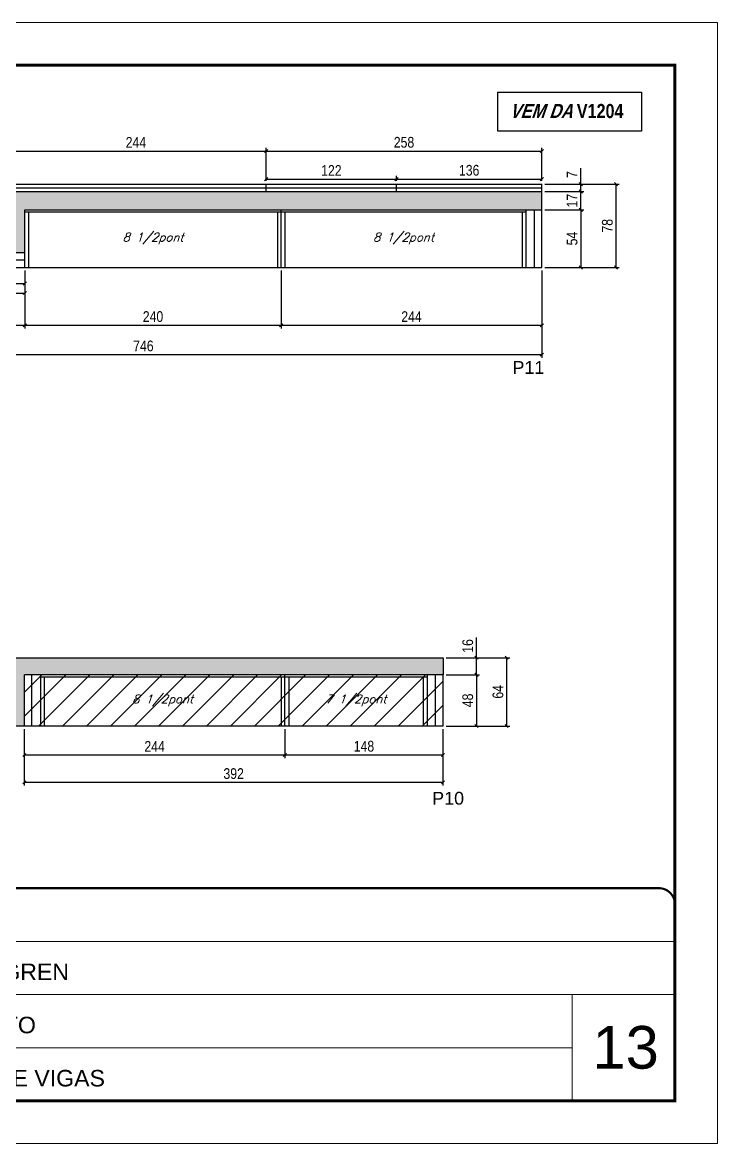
# Model space of a CAD drawing. Extents: x 3309 to 10384, y -2522 to 14608.
# Drawn here: x 4144 to 4794, y 10112 to 11162 of the extents above; entities that cross this region are included whole.
import ezdxf

# ---------------------------------------------------------------- set-up
doc = ezdxf.new("R2010")
doc.units = 0
doc.linetypes.add('CONTINUO', pattern=[0])
doc.linetypes.add('DASHED', pattern=[0.75, 0.5, -0.25])
for name, color, linetype in [('5', 5, 'Continuous'), ('COTA', 241, 'Continuous'), ('NOMENCLATURA', 7, 'Continuous'), ('Painéis', 200, 'Continuous'), ('SARR_2.2x7', 40, 'Continuous'), ('SARR_3.5x7', 81, 'Continuous'), ('texto', 7, 'Continuous')]:
    doc.layers.add(name, color=color, linetype=linetype)
for name, color, linetype, lineweight in [('CARIMBO', 255, 'Continuous', 9), ('Folhas', 255, 'Continuous', 9), ('Hachura', 251, 'Continuous', 9), ('SARRAFO DE PRESSAO', 251, 'DASHED', 9)]:
    doc.layers.add(name, color=color, linetype=linetype, lineweight=lineweight)
doc.styles.add('ARIAL', font='arial.ttf')
doc.styles.add('COTA TECNICA', font='techl___.ttf', dxfattribs={"height": 10})
doc.styles.add('Romans', font='romans.shx')
doc.styles.get("Standard").update_dxf_attribs({"font": 'arial.ttf'})
doc.styles.add('TECNICA', font='techb___.ttf', dxfattribs={"height": 10})
doc.dimstyles.new('PAINEL', dxfattribs={"dimtxt": 10, "dimasz": 3, "dimexe": 3, "dimexo": 3, "dimgap": 3, "dimtad": 1, "dimdec": 1, "dimzin": 12, "dimdsep": 46, "dimtxsty": 'COTA TECNICA', "dimblk1": 'OBLIQUE', "dimblk2": 'OBLIQUE', "dimsah": 1, "dimcen": 0.9, "dimclrd": 4, "dimclre": 4, "dimclrt": 240, "dimadec": 1, "dimazin": 3, "dimtfac": 1, "dimtdec": 1, "dimtmove": 0, "dimatfit": 3, "dimfxl": 1, "dimtolj": 1, "dimtzin": 12, "dimarcsym": 0})

# ---------------------------------------------------------------- blocks, each defined once
blk = doc.blocks.new('9999999999')
at = {"color": 30, "linetype": 'CONTINUO'}
for p, q in [((98564.6, 34379.6), (99584, 34379.6)), ((98564.6, 34329.8), (99488, 34329.8)), ((99584, 34329.8), (99488, 34329.8)), ((99488, 34329.8), (99488, 34230.2)), ((98564.6, 34280), (99488, 34280))]:
    blk.add_line(p, q, dxfattribs=at)
at = {"color": 30, "linetype": 'CONTINUO', "const_width": 2}
blk.add_lwpolyline([(99584, 34230.2), (99584, 34414.4, 0.414214), (99569, 34429.4), (98229, 34429.4, 0.414214), (98214, 34414.4), (98214, 34245.2, 0.414214), (98229, 34230.2), (99584, 34230.2)], format="xyb", dxfattribs=at)
at = {"layer": 'Folhas'}
blk.add_lwpolyline([(98139, 34190.2), (99624, 34190.2), (99624, 35240.2), (98139, 35240.2)], close=True, dxfattribs=at)
at = {"layer": 'Folhas', "color": 30, "const_width": 3}
blk.add_lwpolyline([(98214, 34230.2), (99584, 34230.2), (99584, 35200.2), (98214, 35200.2)], close=True, dxfattribs=at)
at = {"color": 7, "linetype": 'Continuous', "ltscale": 5, "style": 'ARIAL'}
for s, p in [('LEAF LOEFGREN', (98837.7, 34343.3)), ('5°PAVIMENTO', (98837.7, 34293.5)), ('LATERAIS DE VIGAS', (98837.7, 34243.7))]:
    blk.add_text(s, height=15.483, dxfattribs=at).set_placement(p)
blk = doc.blocks.new('_Oblique')
at = {"color": 0, "linetype": 'ByBlock', "lineweight": -2}
blk.add_line((-0.5, -0.5), (0.5, 0.5), dxfattribs=at)
blk = doc.blocks.new('*D284')
at = {"layer": 'COTA', "color": 4, "lineweight": -2, "transparency": 16777216}
for p, q in [((3883.8, 10929.7), (3883.8, 10848)), ((4629.8, 10929.7), (4629.8, 10848)), ((3883.8, 10851), (4629.8, 10851))]:
    blk.add_line(p, q, dxfattribs=at)
at = {"layer": 'Defpoints', "color": 0, "transparency": 16777216}
for p in [(3883.8, 10932.7), (4629.8, 10932.7), (4629.8, 10851)]:
    blk.add_point(p, dxfattribs=at)
at = {"layer": 'COTA', "color": 4, "lineweight": -2, "transparency": 16777216, "xscale": 3, "yscale": 3, "zscale": 3, "rotation": 180}
blk.add_blockref('_Oblique', (3883.8, 10851), dxfattribs=at)
at = {"layer": 'COTA', "color": 4, "lineweight": -2, "transparency": 16777216, "xscale": 3, "yscale": 3, "zscale": 3}
blk.add_blockref('_Oblique', (4629.8, 10851), dxfattribs=at)
at = {"layer": 'COTA', "color": 240, "transparency": 16777216, "insert": (4256.8, 10859.1), "char_height": 10, "attachment_point": 5, "style": 'COTA TECNICA'}
blk.add_mtext('\\A1;746', dxfattribs=at)
blk = doc.blocks.new('*D286')
at = {"layer": 'COTA', "color": 4, "lineweight": -2, "transparency": 16777216}
for p, q in [((3883.8, 10929.7), (3883.8, 10875.5)), ((4145.8, 10929.7), (4145.8, 10875.5)), ((3883.8, 10878.5), (4145.8, 10878.5))]:
    blk.add_line(p, q, dxfattribs=at)
at = {"layer": 'Defpoints', "color": 0, "transparency": 16777216}
for p in [(3883.8, 10932.7), (4145.8, 10932.7), (4145.8, 10878.5)]:
    blk.add_point(p, dxfattribs=at)
at = {"layer": 'COTA', "color": 4, "lineweight": -2, "transparency": 16777216, "xscale": 3, "yscale": 3, "zscale": 3, "rotation": 180}
blk.add_blockref('_Oblique', (3883.8, 10878.5), dxfattribs=at)
at = {"layer": 'COTA', "color": 4, "lineweight": -2, "transparency": 16777216, "xscale": 3, "yscale": 3, "zscale": 3}
blk.add_blockref('_Oblique', (4145.8, 10878.5), dxfattribs=at)
at = {"layer": 'COTA', "color": 240, "transparency": 16777216, "insert": (4014.8, 10886.6), "char_height": 10, "attachment_point": 5, "style": 'COTA TECNICA'}
blk.add_mtext('\\A1;262', dxfattribs=at)
blk = doc.blocks.new('*D288')
at = {"layer": 'COTA', "color": 4, "lineweight": -2, "transparency": 16777216}
for p, q in [((4023.8, 10929.7), (4023.8, 10905.7)), ((4145.8, 10929.7), (4145.8, 10905.7)), ((4023.8, 10908.7), (4145.8, 10908.7))]:
    blk.add_line(p, q, dxfattribs=at)
at = {"layer": 'Defpoints', "color": 0, "transparency": 16777216}
for p in [(4023.8, 10932.7), (4145.8, 10932.7), (4145.8, 10908.7)]:
    blk.add_point(p, dxfattribs=at)
at = {"layer": 'COTA', "color": 4, "lineweight": -2, "transparency": 16777216, "xscale": 3, "yscale": 3, "zscale": 3, "rotation": 180}
blk.add_blockref('_Oblique', (4023.8, 10908.7), dxfattribs=at)
at = {"layer": 'COTA', "color": 4, "lineweight": -2, "transparency": 16777216, "xscale": 3, "yscale": 3, "zscale": 3}
blk.add_blockref('_Oblique', (4145.8, 10908.7), dxfattribs=at)
at = {"layer": 'COTA', "color": 240, "transparency": 16777216, "insert": (4084.8, 10916.8), "char_height": 10, "attachment_point": 5, "style": 'COTA TECNICA'}
blk.add_mtext('\\A1;122', dxfattribs=at)
blk = doc.blocks.new('*D289')
at = {"layer": 'COTA', "color": 4, "lineweight": -2, "transparency": 16777216}
for p, q in [((4145.8, 10929.7), (4145.8, 10875.5)), ((4385.8, 10929.7), (4385.8, 10875.5)), ((4145.8, 10878.5), (4385.8, 10878.5))]:
    blk.add_line(p, q, dxfattribs=at)
at = {"layer": 'Defpoints', "color": 0, "transparency": 16777216}
for p in [(4145.8, 10932.7), (4385.8, 10932.7), (4385.8, 10878.5)]:
    blk.add_point(p, dxfattribs=at)
at = {"layer": 'COTA', "color": 4, "lineweight": -2, "transparency": 16777216, "xscale": 3, "yscale": 3, "zscale": 3, "rotation": 180}
blk.add_blockref('_Oblique', (4145.8, 10878.5), dxfattribs=at)
at = {"layer": 'COTA', "color": 4, "lineweight": -2, "transparency": 16777216, "xscale": 3, "yscale": 3, "zscale": 3}
blk.add_blockref('_Oblique', (4385.8, 10878.5), dxfattribs=at)
at = {"layer": 'COTA', "color": 240, "transparency": 16777216, "insert": (4265.8, 10886.6), "char_height": 10, "attachment_point": 5, "style": 'COTA TECNICA'}
blk.add_mtext('\\A1;240', dxfattribs=at)
blk = doc.blocks.new('*D290')
at = {"layer": 'COTA', "color": 4, "lineweight": -2, "transparency": 16777216}
for p, q in [((4385.8, 10929.7), (4385.8, 10875.5)), ((4629.8, 10929.7), (4629.8, 10875.5)), ((4385.8, 10878.5), (4629.8, 10878.5))]:
    blk.add_line(p, q, dxfattribs=at)
at = {"layer": 'Defpoints', "color": 0, "transparency": 16777216}
for p in [(4385.8, 10932.7), (4629.8, 10932.7), (4629.8, 10878.5)]:
    blk.add_point(p, dxfattribs=at)
at = {"layer": 'COTA', "color": 4, "lineweight": -2, "transparency": 16777216, "xscale": 3, "yscale": 3, "zscale": 3, "rotation": 180}
blk.add_blockref('_Oblique', (4385.8, 10878.5), dxfattribs=at)
at = {"layer": 'COTA', "color": 4, "lineweight": -2, "transparency": 16777216, "xscale": 3, "yscale": 3, "zscale": 3}
blk.add_blockref('_Oblique', (4629.8, 10878.5), dxfattribs=at)
at = {"layer": 'COTA', "color": 240, "transparency": 16777216, "insert": (4507.8, 10886.6), "char_height": 10, "attachment_point": 5, "style": 'COTA TECNICA'}
blk.add_mtext('\\A1;244', dxfattribs=at)
blk = doc.blocks.new('*D291')
at = {"layer": 'COTA', "color": 4, "lineweight": -2, "transparency": 16777216}
for p, q in [((4112.8, 10929.7), (4112.8, 10914.6)), ((4145.8, 10929.7), (4145.8, 10914.6)), ((4112.8, 10917.6), (4145.8, 10917.6))]:
    blk.add_line(p, q, dxfattribs=at)
at = {"layer": 'Defpoints', "color": 0, "transparency": 16777216}
for p in [(4112.8, 10932.7), (4145.8, 10932.7), (4145.8, 10917.6)]:
    blk.add_point(p, dxfattribs=at)
at = {"layer": 'COTA', "color": 4, "lineweight": -2, "transparency": 16777216, "xscale": 3, "yscale": 3, "zscale": 3, "rotation": 180}
blk.add_blockref('_Oblique', (4112.8, 10917.6), dxfattribs=at)
at = {"layer": 'COTA', "color": 4, "lineweight": -2, "transparency": 16777216, "xscale": 3, "yscale": 3, "zscale": 3}
blk.add_blockref('_Oblique', (4145.8, 10917.6), dxfattribs=at)
at = {"layer": 'COTA', "color": 240, "transparency": 16777216, "insert": (4129.3, 10925.8), "char_height": 10, "attachment_point": 5, "style": 'COTA TECNICA'}
blk.add_mtext('\\A1;33', dxfattribs=at)
blk = doc.blocks.new('*D292')
at = {"layer": 'COTA', "color": 4, "lineweight": -2, "transparency": 16777216}
for p, q in [((4632.8, 10986.7), (4669.3, 10986.7)), ((4666.3, 10986.7), (4666.3, 10932.7)), ((4632.8, 10932.7), (4669.3, 10932.7))]:
    blk.add_line(p, q, dxfattribs=at)
at = {"layer": 'Defpoints', "color": 0, "transparency": 16777216}
for p in [(4629.8, 10986.7), (4629.8, 10932.7), (4666.3, 10932.7)]:
    blk.add_point(p, dxfattribs=at)
at = {"layer": 'COTA', "color": 4, "lineweight": -2, "transparency": 16777216, "xscale": 3, "yscale": 3, "zscale": 3}
for p, rotation in [((4666.3, 10986.7), 90), ((4666.3, 10932.7), 270)]:
    blk.add_blockref('_Oblique', p, dxfattribs=dict(at, rotation=rotation))
at = {"layer": 'COTA', "color": 240, "transparency": 16777216, "insert": (4658.2, 10959.7), "char_height": 10, "attachment_point": 5, "rotation": 90, "style": 'COTA TECNICA'}
blk.add_mtext('\\A1;54', dxfattribs=at)
blk = doc.blocks.new('*D293')
at = {"layer": 'COTA', "color": 4, "lineweight": -2, "transparency": 16777216}
for p, q in [((4632.8, 11003.7), (4669.3, 11003.7)), ((4666.3, 10986.7), (4666.3, 11003.7)), ((4632.8, 10986.7), (4669.3, 10986.7))]:
    blk.add_line(p, q, dxfattribs=at)
at = {"layer": 'Defpoints', "color": 0, "transparency": 16777216}
for p in [(4629.8, 11003.7), (4666.3, 11003.7), (4629.8, 10986.7)]:
    blk.add_point(p, dxfattribs=at)
at = {"layer": 'COTA', "color": 4, "lineweight": -2, "transparency": 16777216, "xscale": 3, "yscale": 3, "zscale": 3}
for p, rotation in [((4666.3, 11003.7), 90), ((4666.3, 10986.7), 270)]:
    blk.add_blockref('_Oblique', p, dxfattribs=dict(at, rotation=rotation))
at = {"layer": 'COTA', "color": 240, "transparency": 16777216, "insert": (4658.2, 10995.2), "char_height": 10, "attachment_point": 5, "rotation": 90, "style": 'COTA TECNICA'}
blk.add_mtext('\\A1;17', dxfattribs=at)
blk = doc.blocks.new('*D294')
at = {"layer": 'COTA', "color": 4, "lineweight": -2, "transparency": 16777216}
for p, q in [((4666.3, 11010.7), (4666.3, 11025.5)), ((4632.8, 11010.7), (4669.3, 11010.7)), ((4666.3, 11003.7), (4666.3, 11010.7)), ((4632.8, 11003.7), (4669.3, 11003.7))]:
    blk.add_line(p, q, dxfattribs=at)
at = {"layer": 'Defpoints', "color": 0, "transparency": 16777216}
for p in [(4629.8, 11010.7), (4666.3, 11010.7), (4629.8, 11003.7)]:
    blk.add_point(p, dxfattribs=at)
at = {"layer": 'COTA', "color": 4, "lineweight": -2, "transparency": 16777216, "xscale": 3, "yscale": 3, "zscale": 3}
for p, rotation in [((4666.3, 11010.7), 90), ((4666.3, 11003.7), 270)]:
    blk.add_blockref('_Oblique', p, dxfattribs=dict(at, rotation=rotation))
at = {"layer": 'COTA', "color": 240, "transparency": 16777216, "insert": (4658.2, 11019.6), "char_height": 10, "attachment_point": 5, "rotation": 90, "style": 'COTA TECNICA'}
blk.add_mtext('\\A1;7', dxfattribs=at)
blk = doc.blocks.new('*D295')
at = {"layer": 'COTA', "color": 4, "lineweight": -2, "transparency": 16777216}
for p, q in [((4632.8, 11010.7), (4702.3, 11010.7)), ((4699.3, 10932.7), (4699.3, 11010.7)), ((4632.8, 10932.7), (4702.3, 10932.7))]:
    blk.add_line(p, q, dxfattribs=at)
at = {"layer": 'Defpoints', "color": 0, "transparency": 16777216}
for p in [(4629.8, 11010.7), (4699.3, 11010.7), (4629.8, 10932.7)]:
    blk.add_point(p, dxfattribs=at)
at = {"layer": 'COTA', "color": 4, "lineweight": -2, "transparency": 16777216, "xscale": 3, "yscale": 3, "zscale": 3}
for p, rotation in [((4699.3, 11010.7), 90), ((4699.3, 10932.7), 270)]:
    blk.add_blockref('_Oblique', p, dxfattribs=dict(at, rotation=rotation))
at = {"layer": 'COTA', "color": 240, "transparency": 16777216, "insert": (4691.2, 10971.7), "char_height": 10, "attachment_point": 5, "rotation": 90, "style": 'COTA TECNICA'}
blk.add_mtext('\\A1;78', dxfattribs=at)
blk = doc.blocks.new('*D297')
at = {"layer": 'COTA', "color": 4, "lineweight": -2, "transparency": 16777216}
for p, q in [((4127.8, 11013.7), (4127.8, 11044.7)), ((4127.8, 11041.7), (4371.8, 11041.7)), ((4371.8, 11013.7), (4371.8, 11044.7))]:
    blk.add_line(p, q, dxfattribs=at)
at = {"layer": 'Defpoints', "color": 0, "transparency": 16777216}
for p in [(4371.8, 11041.7), (4127.8, 11010.7), (4371.8, 11010.7)]:
    blk.add_point(p, dxfattribs=at)
at = {"layer": 'COTA', "color": 4, "lineweight": -2, "transparency": 16777216, "xscale": 3, "yscale": 3, "zscale": 3, "rotation": 180}
blk.add_blockref('_Oblique', (4127.8, 11041.7), dxfattribs=at)
at = {"layer": 'COTA', "color": 4, "lineweight": -2, "transparency": 16777216, "xscale": 3, "yscale": 3, "zscale": 3}
blk.add_blockref('_Oblique', (4371.8, 11041.7), dxfattribs=at)
at = {"layer": 'COTA', "color": 240, "transparency": 16777216, "insert": (4249.8, 11049.8), "char_height": 10, "attachment_point": 5, "style": 'COTA TECNICA'}
blk.add_mtext('\\A1;244', dxfattribs=at)
blk = doc.blocks.new('*D298')
at = {"layer": 'COTA', "color": 4, "lineweight": -2, "transparency": 16777216}
for p, q in [((4371.8, 11013.7), (4371.8, 11044.7)), ((4371.8, 11041.7), (4629.8, 11041.7)), ((4629.8, 11013.7), (4629.8, 11044.7))]:
    blk.add_line(p, q, dxfattribs=at)
at = {"layer": 'Defpoints', "color": 0, "transparency": 16777216}
for p in [(4629.8, 11041.7), (4371.8, 11010.7), (4629.8, 11010.7)]:
    blk.add_point(p, dxfattribs=at)
at = {"layer": 'COTA', "color": 4, "lineweight": -2, "transparency": 16777216, "xscale": 3, "yscale": 3, "zscale": 3, "rotation": 180}
blk.add_blockref('_Oblique', (4371.8, 11041.7), dxfattribs=at)
at = {"layer": 'COTA', "color": 4, "lineweight": -2, "transparency": 16777216, "xscale": 3, "yscale": 3, "zscale": 3}
blk.add_blockref('_Oblique', (4629.8, 11041.7), dxfattribs=at)
at = {"layer": 'COTA', "color": 240, "transparency": 16777216, "insert": (4500.8, 11049.8), "char_height": 10, "attachment_point": 5, "style": 'COTA TECNICA'}
blk.add_mtext('\\A1;258', dxfattribs=at)
blk = doc.blocks.new('*D299')
at = {"layer": 'COTA', "color": 4, "lineweight": -2, "transparency": 16777216}
for p, q in [((4371.8, 11013.7), (4371.8, 11018.4)), ((4371.8, 11015.4), (4493.8, 11015.4)), ((4493.8, 11013.7), (4493.8, 11018.4))]:
    blk.add_line(p, q, dxfattribs=at)
at = {"layer": 'Defpoints', "color": 0, "transparency": 16777216}
for p in [(4493.8, 11015.4), (4371.8, 11010.7), (4493.8, 11010.7)]:
    blk.add_point(p, dxfattribs=at)
at = {"layer": 'COTA', "color": 4, "lineweight": -2, "transparency": 16777216, "xscale": 3, "yscale": 3, "zscale": 3, "rotation": 180}
blk.add_blockref('_Oblique', (4371.8, 11015.4), dxfattribs=at)
at = {"layer": 'COTA', "color": 4, "lineweight": -2, "transparency": 16777216, "xscale": 3, "yscale": 3, "zscale": 3}
blk.add_blockref('_Oblique', (4493.8, 11015.4), dxfattribs=at)
at = {"layer": 'COTA', "color": 240, "transparency": 16777216, "insert": (4432.8, 11023.5), "char_height": 10, "attachment_point": 5, "style": 'COTA TECNICA'}
blk.add_mtext('\\A1;122', dxfattribs=at)
blk = doc.blocks.new('*D300')
at = {"layer": 'COTA', "color": 4, "lineweight": -2, "transparency": 16777216}
for p, q in [((4493.8, 11013.7), (4493.8, 11018.4)), ((4493.8, 11015.4), (4629.8, 11015.4)), ((4629.8, 11013.7), (4629.8, 11018.4))]:
    blk.add_line(p, q, dxfattribs=at)
at = {"layer": 'Defpoints', "color": 0, "transparency": 16777216}
for p in [(4629.8, 11015.4), (4493.8, 11010.7), (4629.8, 11010.7)]:
    blk.add_point(p, dxfattribs=at)
at = {"layer": 'COTA', "color": 4, "lineweight": -2, "transparency": 16777216, "xscale": 3, "yscale": 3, "zscale": 3, "rotation": 180}
blk.add_blockref('_Oblique', (4493.8, 11015.4), dxfattribs=at)
at = {"layer": 'COTA', "color": 4, "lineweight": -2, "transparency": 16777216, "xscale": 3, "yscale": 3, "zscale": 3}
blk.add_blockref('_Oblique', (4629.8, 11015.4), dxfattribs=at)
at = {"layer": 'COTA', "color": 240, "transparency": 16777216, "insert": (4561.8, 11023.6), "char_height": 10, "attachment_point": 5, "style": 'COTA TECNICA'}
blk.add_mtext('\\A1;136', dxfattribs=at)
blk = doc.blocks.new('*D315')
at = {"layer": 'COTA', "color": 4, "linetype": 'ByBlock', "lineweight": -2, "transparency": 16777216}
for p, q in [((4145.3, 10500.2), (4145.3, 10447.4)), ((4537.3, 10500.2), (4537.3, 10447.4)), ((4537.3, 10450.4), (4145.3, 10450.4))]:
    blk.add_line(p, q, dxfattribs=at)
at = {"layer": 'Defpoints', "color": 0, "linetype": 'ByBlock', "transparency": 16777216}
for p in [(4145.3, 10503.2), (4537.3, 10503.2), (4145.3, 10450.4)]:
    blk.add_point(p, dxfattribs=at)
at = {"layer": 'COTA', "color": 4, "linetype": 'ByBlock', "lineweight": -2, "transparency": 16777216, "xscale": 3, "yscale": 3, "zscale": 3, "rotation": 180}
blk.add_blockref('_Oblique', (4145.3, 10450.4), dxfattribs=at)
at = {"layer": 'COTA', "color": 4, "linetype": 'ByBlock', "lineweight": -2, "transparency": 16777216, "xscale": 3, "yscale": 3, "zscale": 3}
blk.add_blockref('_Oblique', (4537.3, 10450.4), dxfattribs=at)
at = {"layer": 'COTA', "color": 240, "linetype": 'ByBlock', "transparency": 16777216, "insert": (4341.3, 10458.6), "char_height": 10, "attachment_point": 5, "style": 'COTA TECNICA'}
blk.add_mtext('\\A1;392', dxfattribs=at)
blk = doc.blocks.new('*D316')
at = {"layer": 'COTA', "color": 4, "lineweight": -2, "transparency": 16777216}
for p, q in [((4145.3, 10500.2), (4145.3, 10473.1)), ((4389.3, 10500.2), (4389.3, 10473.1)), ((4145.3, 10476.1), (4389.3, 10476.1))]:
    blk.add_line(p, q, dxfattribs=at)
at = {"layer": 'Defpoints', "color": 0, "transparency": 16777216}
for p in [(4145.3, 10503.2), (4389.3, 10503.2), (4389.3, 10476.1)]:
    blk.add_point(p, dxfattribs=at)
at = {"layer": 'COTA', "color": 4, "lineweight": -2, "transparency": 16777216, "xscale": 3, "yscale": 3, "zscale": 3, "rotation": 180}
blk.add_blockref('_Oblique', (4145.3, 10476.1), dxfattribs=at)
at = {"layer": 'COTA', "color": 4, "lineweight": -2, "transparency": 16777216, "xscale": 3, "yscale": 3, "zscale": 3}
blk.add_blockref('_Oblique', (4389.3, 10476.1), dxfattribs=at)
at = {"layer": 'COTA', "color": 240, "transparency": 16777216, "insert": (4267.3, 10484.1), "char_height": 10, "attachment_point": 5, "style": 'COTA TECNICA'}
blk.add_mtext('\\A1;244', dxfattribs=at)
blk = doc.blocks.new('*D317')
at = {"layer": 'COTA', "color": 4, "lineweight": -2, "transparency": 16777216}
for p, q in [((4389.3, 10500.2), (4389.3, 10473.1)), ((4537.3, 10500.2), (4537.3, 10473.1)), ((4389.3, 10476.1), (4537.3, 10476.1))]:
    blk.add_line(p, q, dxfattribs=at)
at = {"layer": 'Defpoints', "color": 0, "transparency": 16777216}
for p in [(4389.3, 10503.2), (4537.3, 10503.2), (4537.3, 10476.1)]:
    blk.add_point(p, dxfattribs=at)
at = {"layer": 'COTA', "color": 4, "lineweight": -2, "transparency": 16777216, "xscale": 3, "yscale": 3, "zscale": 3, "rotation": 180}
blk.add_blockref('_Oblique', (4389.3, 10476.1), dxfattribs=at)
at = {"layer": 'COTA', "color": 4, "lineweight": -2, "transparency": 16777216, "xscale": 3, "yscale": 3, "zscale": 3}
blk.add_blockref('_Oblique', (4537.3, 10476.1), dxfattribs=at)
at = {"layer": 'COTA', "color": 240, "transparency": 16777216, "insert": (4463.3, 10484.2), "char_height": 10, "attachment_point": 5, "style": 'COTA TECNICA'}
blk.add_mtext('\\A1;148', dxfattribs=at)
blk = doc.blocks.new('*D309')
at = {"layer": 'COTA', "color": 4, "lineweight": -2, "transparency": 16777216}
for p, q in [((4540.3, 10567.2), (4599.9, 10567.2)), ((4596.9, 10567.2), (4596.9, 10503.2)), ((4540.3, 10503.2), (4599.9, 10503.2))]:
    blk.add_line(p, q, dxfattribs=at)
at = {"layer": 'Defpoints', "color": 0, "transparency": 16777216}
for p in [(4537.3, 10567.2, 0), (4537.3, 10503.2, 0), (4596.9, 10503.2)]:
    blk.add_point(p, dxfattribs=at)
at = {"layer": 'COTA', "color": 4, "lineweight": -2, "transparency": 16777216, "xscale": 3, "yscale": 3, "zscale": 3}
for p, rotation in [((4596.9, 10567.2), 90), ((4596.9, 10503.2), 270)]:
    blk.add_blockref('_Oblique', p, dxfattribs=dict(at, rotation=rotation))
at = {"layer": 'COTA', "color": 240, "transparency": 16777216, "insert": (4588.8, 10535.2), "char_height": 10, "attachment_point": 5, "rotation": 90, "style": 'COTA TECNICA'}
blk.add_mtext('\\A1;64', dxfattribs=at)
blk = doc.blocks.new('*D310')
at = {"layer": 'COTA', "color": 4, "lineweight": -2, "transparency": 16777216}
for p, q in [((4540.3, 10551.2), (4571.6, 10551.2)), ((4568.6, 10551.2), (4568.6, 10503.2)), ((4540.3, 10503.2), (4571.6, 10503.2))]:
    blk.add_line(p, q, dxfattribs=at)
at = {"layer": 'Defpoints', "color": 0, "transparency": 16777216}
for p in [(4537.3, 10551.2, 0), (4537.3, 10503.2, 0), (4568.6, 10503.2)]:
    blk.add_point(p, dxfattribs=at)
at = {"layer": 'COTA', "color": 4, "lineweight": -2, "transparency": 16777216, "xscale": 3, "yscale": 3, "zscale": 3}
for p, rotation in [((4568.6, 10551.2), 90), ((4568.6, 10503.2), 270)]:
    blk.add_blockref('_Oblique', p, dxfattribs=dict(at, rotation=rotation))
at = {"layer": 'COTA', "color": 240, "transparency": 16777216, "insert": (4560.5, 10527.2), "char_height": 10, "attachment_point": 5, "rotation": 90, "style": 'COTA TECNICA'}
blk.add_mtext('\\A1;48', dxfattribs=at)
blk = doc.blocks.new('*D311')
at = {"layer": 'COTA', "color": 4, "lineweight": -2, "transparency": 16777216}
for p, q in [((4568.6, 10567.2), (4568.6, 10586.2)), ((4540.3, 10567.2), (4571.6, 10567.2)), ((4568.6, 10551.2), (4568.6, 10567.2)), ((4540.3, 10551.2), (4571.6, 10551.2))]:
    blk.add_line(p, q, dxfattribs=at)
at = {"layer": 'Defpoints', "color": 0, "transparency": 16777216}
for p in [(4537.3, 10567.2, 0), (4568.6, 10567.2), (4537.3, 10551.2, 0)]:
    blk.add_point(p, dxfattribs=at)
at = {"layer": 'COTA', "color": 4, "lineweight": -2, "transparency": 16777216, "xscale": 3, "yscale": 3, "zscale": 3}
for p, rotation in [((4568.6, 10567.2), 90), ((4568.6, 10551.2), 270)]:
    blk.add_blockref('_Oblique', p, dxfattribs=dict(at, rotation=rotation))
at = {"layer": 'COTA', "color": 240, "transparency": 16777216, "insert": (4560.5, 10578.2), "char_height": 10, "attachment_point": 5, "rotation": 90, "style": 'COTA TECNICA'}
blk.add_mtext('\\A1;16', dxfattribs=at)

msp = doc.modelspace()

# ---------------------------------------------------------------- hatches: boundary and pattern name
at = {"layer": 'COTA'}
h = msp.add_hatch(dxfattribs=at)
h.set_pattern_fill('AR-CONC', color=256, scale=0.03)
h.paths.add_polyline_path([(3853.85, 10932.73), (3883.85, 10932.73), (3883.85, 10986.73), (4112.85, 10986.73), (4112.85, 10946.73), (4145.85, 10946.73), (4145.85, 10986.73), (4629.85, 10986.73), (4629.85, 11003.73), (3883.85, 11003.73), (3883.85, 11010.73), (3853.85, 11010.73), (3853.85, 10996.73), (3454.35, 10996.73), (3454.35, 10982.73), (3853.85, 10982.73)])
h = msp.add_hatch(dxfattribs=at)
h.set_pattern_fill('AR-CONC', color=256, scale=0.03)
h.set_pattern_definition([(50, (-3194.4525, -1305.7956), (5.46554, -0.4781726), [0.5715, -6.2865]), (355, (-3194.4525, -1305.7956), (-1.0573026, 5.7317054), [0.4572, -5.0292175]), (100.451445, (-3193.997, -1305.8354), (4.4082374, 5.2535326), [0.4857003, -5.3427073]), (46.1842, (-3194.4525, -1304.2716), (8.1323712, -1.2612698), [0.85725, -9.42975]), (96.63556, (-3193.775, -1304.377), (7.122124, 7.4227837), [0.7285507, -8.0140682]), (351.18415, (-3194.4525, -1304.2716), (7.122124, 7.4227837), [0.685799, -7.543792]), (21, (-3193.6905, -1304.6526), (4.5484317, -3.067956), [0.5715, -6.2865]), (326, (-3193.6905, -1304.6526), (1.8540609, 5.525639), [0.4572, -5.0292]), (71.451445, (-3193.3115, -1304.908), (6.4024926, 2.457683), [0.4857003, -5.3426981]), (37.5, (-3194.4525, -1305.7956), (0.0926581, 2.53665117), [0, -4.96824, 0, -5.1054, 0, -5.04825]), (7.5, (-3194.4525, -1305.7956), (2.0045899, 3.00541724), [0, -2.91084, 0, -4.85394, 0, -1.92405]), (327.5, (-3196.1518, -1305.7956), (4.06771786, -0.17186232), [0, -1.905, 0, -5.9436, 0, -7.8867]), (317.5, (-3196.9138, -1305.7956), (4.4438754, 0.7627947), [0, -2.4765, 0, -3.94716, 0, -5.6007])])
h.paths.add_polyline_path([(4115.35, 10503.18), (4145.35, 10503.18), (4145.35, 10551.18), (4537.35, 10551.18), (4537.35, 10567.18), (3454.35, 10567.18), (3454.35, 10551.18), (4115.35, 10551.18)])
at = {"layer": 'Hachura'}
h = msp.add_hatch(dxfattribs=at)
h.set_pattern_fill('ANSI31', color=256, scale=5)
h.set_pattern_definition([(45, (-1614.043, -163.722), (-11.22532, 11.22532), [])])
h.paths.add_polyline_path([(4389.35, 10551.18), (4145.35, 10551.18), (4145.35, 10503.18), (4389.35, 10503.18)])
h.paths.add_polyline_path([(4537.35, 10551.18), (4389.35, 10551.18), (4389.35, 10503.18), (4537.35, 10503.18)])

# ---------------------------------------------------------------- linework, layer by layer
at = {"layer": 'COTA'}
for p, q in [((4629.85, 10986.73), (4629.85, 11003.73)), ((3454.35, 10567.18), (4537.35, 10567.18)), ((4537.35, 10567.18), (4537.35, 10551.18)), ((4145.35, 10503.18), (4115.35, 10503.18))]:
    msp.add_line(p, q, dxfattribs=at)
at = {"layer": 'NOMENCLATURA'}
msp.add_lwpolyline([(4588.5, 11096.72), (4723.04, 11096.72), (4723.04, 11060.26), (4588.5, 11060.26)], close=True, dxfattribs=at)
at = {"layer": 'Painéis', "linetype": 'ByBlock'}
for p, q in [((3883.85, 11010.73), (4629.85, 11010.73)), ((4371.85, 11003.73), (4371.85, 11010.73)), ((4493.85, 11003.73), (4493.85, 11010.73)), ((4629.85, 11003.73), (4629.85, 11010.73)), ((3883.85, 11003.73), (4629.85, 11003.73)), ((4145.85, 10932.73), (4145.85, 10986.73)), ((4145.85, 10986.73), (4629.85, 10986.73)), ((4385.85, 10932.73), (4385.85, 10986.73)), ((4629.85, 10932.73), (4629.85, 10986.73)), ((4112.85, 10946.73), (4145.85, 10946.73)), ((3883.85, 10932.73), (4629.85, 10932.73)), ((4537.35, 10551.18), (4145.35, 10551.18)), ((4145.35, 10503.18), (4145.35, 10551.18)), ((4389.35, 10503.18), (4389.35, 10551.18)), ((4537.35, 10503.18), (4537.35, 10551.18)), ((4537.35, 10503.18), (4145.35, 10503.18))]:
    msp.add_line(p, q, dxfattribs=at)
at = {"layer": 'SARR_2.2x7', "linetype": 'Continuous'}
for p, q in [((4127.85, 11007.23), (4371.85, 11007.23)), ((4371.85, 11007.23), (4629.85, 11007.23)), ((4385.85, 10984.53), (4145.85, 10984.53)), ((4614.85, 10984.53), (4385.85, 10984.53)), ((4622.85, 10932.73), (4622.85, 10986.73)), ((4112.85, 10939.73), (4145.85, 10939.73)), ((4152.35, 10503.18), (4152.35, 10551.18)), ((4389.35, 10548.98), (4160.35, 10548.98)), ((4522.35, 10548.98), (4389.35, 10548.98)), ((4530.35, 10503.18), (4530.35, 10551.18))]:
    msp.add_line(p, q, dxfattribs=at)
at = {"layer": 'SARR_3.5x7'}
for p, q in [((4149.35, 10984.53), (4149.35, 10932.73)), ((4382.35, 10984.53), (4382.35, 10932.73)), ((4389.35, 10984.53), (4389.35, 10932.73)), ((4611.35, 10984.53), (4611.35, 10932.73)), ((4614.85, 10986.73), (4614.85, 10932.73)), ((4160.35, 10551.18), (4160.35, 10503.18)), ((4163.85, 10548.98), (4163.85, 10503.18)), ((4385.85, 10548.98), (4385.85, 10503.18)), ((4392.85, 10548.98), (4392.85, 10503.18)), ((4518.85, 10548.98), (4518.85, 10503.18)), ((4522.35, 10551.18), (4522.35, 10503.18))]:
    msp.add_line(p, q, dxfattribs=at)

# ---------------------------------------------------------------- block references
at = {"layer": 'SARRAFO DE PRESSAO', "color": 6, "linetype": 'ByBlock'}
msp.add_blockref('9999999999', (-94829.61, -24078.07), dxfattribs=at)

# ---------------------------------------------------------------- texts
at = {"layer": '5', "linetype": 'Continuous'}
for s, rotation, p in [('P11', 0.00004, (4602.35, 10832.99)), ('P10', 359.99996, (4527.19, 10429.55))]:
    msp.add_text(s, height=12, rotation=rotation, dxfattribs=at).set_placement(p)
at = {"layer": 'CARIMBO', "style": 'ARIAL'}
msp.add_text('13', height=40, dxfattribs=at).set_placement((4677.23, 10182.28))
at = {"layer": 'NOMENCLATURA', "insert": (4652.94, 11085.76, 0), "char_height": 13.2, "width": 300.2766, "attachment_point": 2, "style": 'TECNICA'}
msp.add_mtext('{\\Q19;VEM DA }V1204', dxfattribs=at)
at = {"layer": 'texto', "color": 2, "char_height": 8, "attachment_point": 5, "style": 'Romans'}
for s, insert in [('{\\Q19;\\C256;8 1/2pont}', (4265.85, 10959.73)), ('{\\Q19;\\C256;8 1/2pont}', (4500.35, 10959.73)), ('{\\Q19;\\C256;8 1/2pont}', (4274.85, 10527.18)), ('{\\Q19;\\C256;7 1/2pont}', (4455.85, 10527.18))]:
    msp.add_mtext(s, dxfattribs=dict(at, insert=insert))

# ---------------------------------------------------------------- dimensions: what is measured, and where the dimension line sits
at = {"layer": 'COTA'}
for base, p1, p2, picture, middle in [((4371.85, 11041.71), (4127.85, 11010.73), (4371.85, 11010.73), '*D297', (4249.85, 11049.78)), ((4629.85, 11041.71), (4371.85, 11010.73), (4629.85, 11010.73), '*D298', (4500.85, 11049.84)), ((4629.85, 11015.41), (4493.85, 11010.73), (4629.85, 11010.73), '*D300', (4561.85, 11023.63)), ((4145.85, 10908.73), (4023.85, 10932.73), (4145.85, 10932.73), '*D288', (4084.85, 10916.79)), ((4629.85, 10878.48), (4385.85, 10932.73), (4629.85, 10932.73), '*D290', (4507.85, 10886.55)), ((4537.35, 10476.06), (4389.35, 10503.18), (4537.35, 10503.18), '*D317', (4463.35, 10484.15))]:
    dim = msp.add_linear_dim(base=base, p1=p1, p2=p2, dimstyle='PAINEL', override={"dimtmove": 1}, dxfattribs=at)
    dim.commit()
    dim.dimension.update_dxf_attribs({"geometry": picture, "text_midpoint": middle})
for base, p1, p2, picture, middle in [((4493.85, 11015.41), (4371.85, 11010.73), (4493.85, 11010.73), '*D299', (4432.85, 11023.47)), ((4629.85, 10851), (3883.85, 10932.73), (4629.85, 10932.73), '*D284', (4256.85, 10859.11)), ((4145.85, 10878.48), (3883.85, 10932.73), (4145.85, 10932.73), '*D286', (4014.85, 10886.58)), ((4145.85, 10917.59), (4112.85, 10932.73), (4145.85, 10932.73), '*D291', (4129.35, 10925.81)), ((4385.85, 10878.48), (4145.85, 10932.73), (4385.85, 10932.73), '*D289', (4265.85, 10886.58)), ((4389.35, 10476.06), (4145.35, 10503.18), (4389.35, 10503.18), '*D316', (4267.35, 10484.13))]:
    dim = msp.add_linear_dim(base=base, p1=p1, p2=p2, dimstyle='PAINEL', dxfattribs=at)
    dim.commit()
    dim.dimension.update_dxf_attribs({"geometry": picture, "text_midpoint": middle})
for base, p1, p2, picture, middle in [((4666.3, 11010.73), (4629.85, 11003.73), (4629.85, 11010.73), '*D294', (4658.23, 11019.6)), ((4699.32, 11010.73), (4629.85, 10932.73), (4629.85, 11010.73), '*D295', (4691.22, 10971.73)), ((4666.3, 11003.73), (4629.85, 10986.73), (4629.85, 11003.73), '*D293', (4658.23, 10995.23)), ((4666.3, 10932.73), (4629.85, 10986.73), (4629.85, 10932.73), '*D292', (4658.19, 10959.73)), ((4568.59, 10567.18, 0), (4537.35, 10551.18), (4537.35, 10567.18), '*D311', (4560.48, 10578.18, 0)), ((4596.95, 10503.18, 0), (4537.35, 10567.18), (4537.35, 10503.18), '*D309', (4588.85, 10535.18, 0)), ((4568.59, 10503.18, 0), (4537.35, 10551.18), (4537.35, 10503.18), '*D310', (4560.49, 10527.18, 0))]:
    dim = msp.add_linear_dim(base=base, p1=p1, p2=p2, angle=90, dimstyle='PAINEL', dxfattribs=at)
    dim.commit()
    dim.dimension.update_dxf_attribs({"geometry": picture, "text_midpoint": middle})
at = {"layer": 'COTA', "linetype": 'ByBlock'}
dim = msp.add_linear_dim(base=(4145.35, 10450.4), p1=(4537.35, 10503.18), p2=(4145.35, 10503.18), angle=180, dimstyle='PAINEL', dxfattribs=at)
dim.commit()
dim.dimension.update_dxf_attribs({"geometry": '*D315', "text_midpoint": (4341.35, 10458.65)})

doc.saveas('drawing.dxf')
